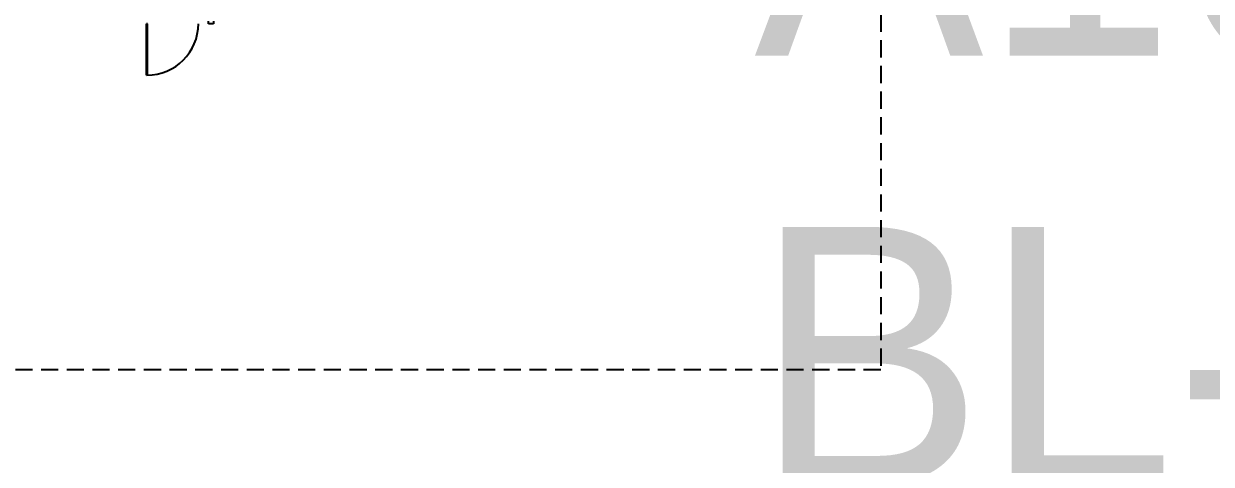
# Model space of a CAD drawing. Header units: metres. Extents: x 531689 to 532245, y 2673919 to 2674172.
# Drawn here: x 532015.93 to 532050.57, y 2674014.91 to 2674027.77 of the extents above; entities that cross this region are included whole.
import ezdxf

# ---------------------------------------------------------------- set-up
doc = ezdxf.new("R2010")
doc.units = ezdxf.units.M
doc.header["$MEASUREMENT"] = 0
doc.linetypes.add('DASHED', pattern=[0.75, 0.5, -0.25])
doc.layers.add('IDT', color=7, linetype='Continuous')
doc.layers.add('MMS Block Numbering', color=7, linetype='Continuous')
doc.styles.add('Adani Regular', font='Adani Regular.ttf')

# ---------------------------------------------------------------- blocks, each defined once
blk = doc.blocks.new('IDT')
at = {"layer": 'IDT', "linetype": 'Continuous'}
for p, q in [((21.394, 23.986), (21.427, 23.986)), ((21.394, 22.486), (21.427, 22.486))]:
    blk.add_line(p, q, dxfattribs=at)
at = {"layer": 'IDT'}
for p, q in [((21.394, 23.986), (21.394, 22.486)), ((21.427, 23.986), (21.427, 22.486))]:
    blk.add_line(p, q, dxfattribs=at)
at = {"layer": 'IDT', "color": 3}
for p, q in [((19.465, 22.411), (19.465, 22.486)), ((19.465, 22.486), (19.615, 22.486)), ((19.615, 22.486), (19.615, 22.411))]:
    blk.add_line(p, q, dxfattribs=at)
at = {"layer": 'IDT', "color": 243, "linetype": 'DASHED'}
blk.add_lwpolyline([(45.5, 32.586), (45.5, -4.032), (0, -4.032), (0, 32.586)], close=True, dxfattribs=at)
at = {"layer": 'IDT'}
blk.add_arc((21.411, 22.486), 1.5, 90, 180, dxfattribs=at)

msp = doc.modelspace()

# ---------------------------------------------------------------- block references
at = {"layer": 'IDT', "color": 8, "rotation": 180}
msp.add_blockref('IDT', (532040.931, 2674050.259), dxfattribs=at)

# ---------------------------------------------------------------- texts
at = {"layer": 'MMS Block Numbering', "insert": (532050.623, 2674024.291), "char_height": 7.5, "attachment_point": 5, "style": 'Adani Regular'}
msp.add_mtext_dynamic_manual_height_columns('A16b-\\PBL-02', width=41.53538, gutter_width=1, heights=[0], dxfattribs=at)

doc.saveas('drawing.dxf')
